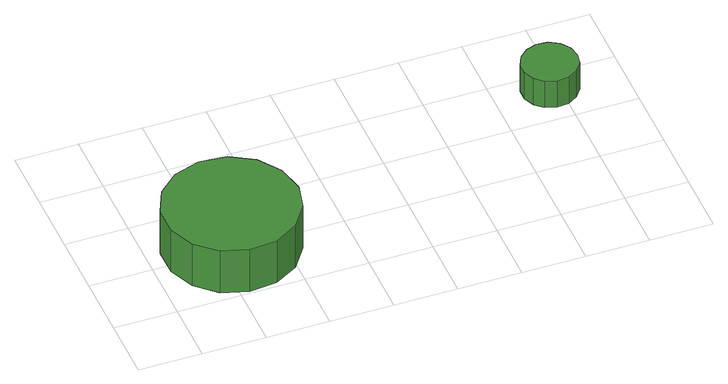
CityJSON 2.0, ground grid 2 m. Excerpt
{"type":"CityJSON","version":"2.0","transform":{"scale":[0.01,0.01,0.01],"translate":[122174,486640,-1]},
"CityObjects":{
"tree1":{"type":"SolitaryVegetationObject","attributes":{"function":"something"},"geometry":[{"type":"MultiSurface","lod":"1","boundaries":[[[0,1,2,3,4,5,6,7,8,9,10,11,12,13,14]],[[15,16,17,18,19,20,21,22,23,24,25,26,27,28,29]],[[0,29,28,1]],[[1,28,27,2]],[[2,27,26,3]],[[3,26,25,4]],[[4,25,24,5]],[[5,24,23,6]],[[6,23,22,7]],[[7,22,21,8]],[[8,21,20,9]],[[9,20,19,10]],[[10,19,18,11]],[[11,18,17,12]],[[12,17,16,13]],[[13,16,15,14]],[[14,15,29,0]]]}]},
"tree2":{"type":"SolitaryVegetationObject","attributes":{"function":"something"},"geometry":[{"type":"MultiSurface","lod":"1","boundaries":[[[30,31,32,33,34,35,36,37,38,39,40,41,42,43,44]],[[45,46,47,48,49,50,51,52,53,54,55,56,57,58,59]],[[30,59,58,31]],[[31,58,57,32]],[[32,57,56,33]],[[33,56,55,34]],[[34,55,54,35]],[[35,54,53,36]],[[36,53,52,37]],[[37,52,51,38]],[[38,51,50,39]],[[39,50,49,40]],[[40,49,48,41]],[[41,48,47,42]],[[42,47,46,43]],[[43,46,45,44]],[[44,45,59,30]]]}]}
},
"vertices":[
[463,217,233],[444,303,233],[393,374,233],[317,418,233],[230,427,233],[146,400,233],[81,341,233],[46,261,233],[46,174,233],[81,94,233],[146,35,233],[230,8,233],[317,17,233],[393,61,233],[444,132,233],[444,132,71],[393,61,71],[317,17,71],[230,8,71],[146,35,71],[81,94,71],[46,174,71],[46,261,71],[81,341,71],[146,400,71],[230,427,71],[317,418,71],[393,374,71],[444,303,71],[463,217,71],
[1458,533,176],[1451,568,176],[1429,598,176],[1398,616,176],[1362,620,176],[1327,608,176],[1300,584,176],[1285,551,176],[1285,515,176],[1300,481,176],[1327,457,176],[1362,446,176],[1398,450,176],[1429,468,176],[1451,497,176],[1451,497,74],[1429,468,74],[1398,450,74],[1362,446,74],[1327,457,74],[1300,481,74],[1285,515,74],[1285,551,74],[1300,584,74],[1327,608,74],[1362,620,74],[1398,616,74],[1429,598,74],[1451,568,74],[1458,533,74]
]}
